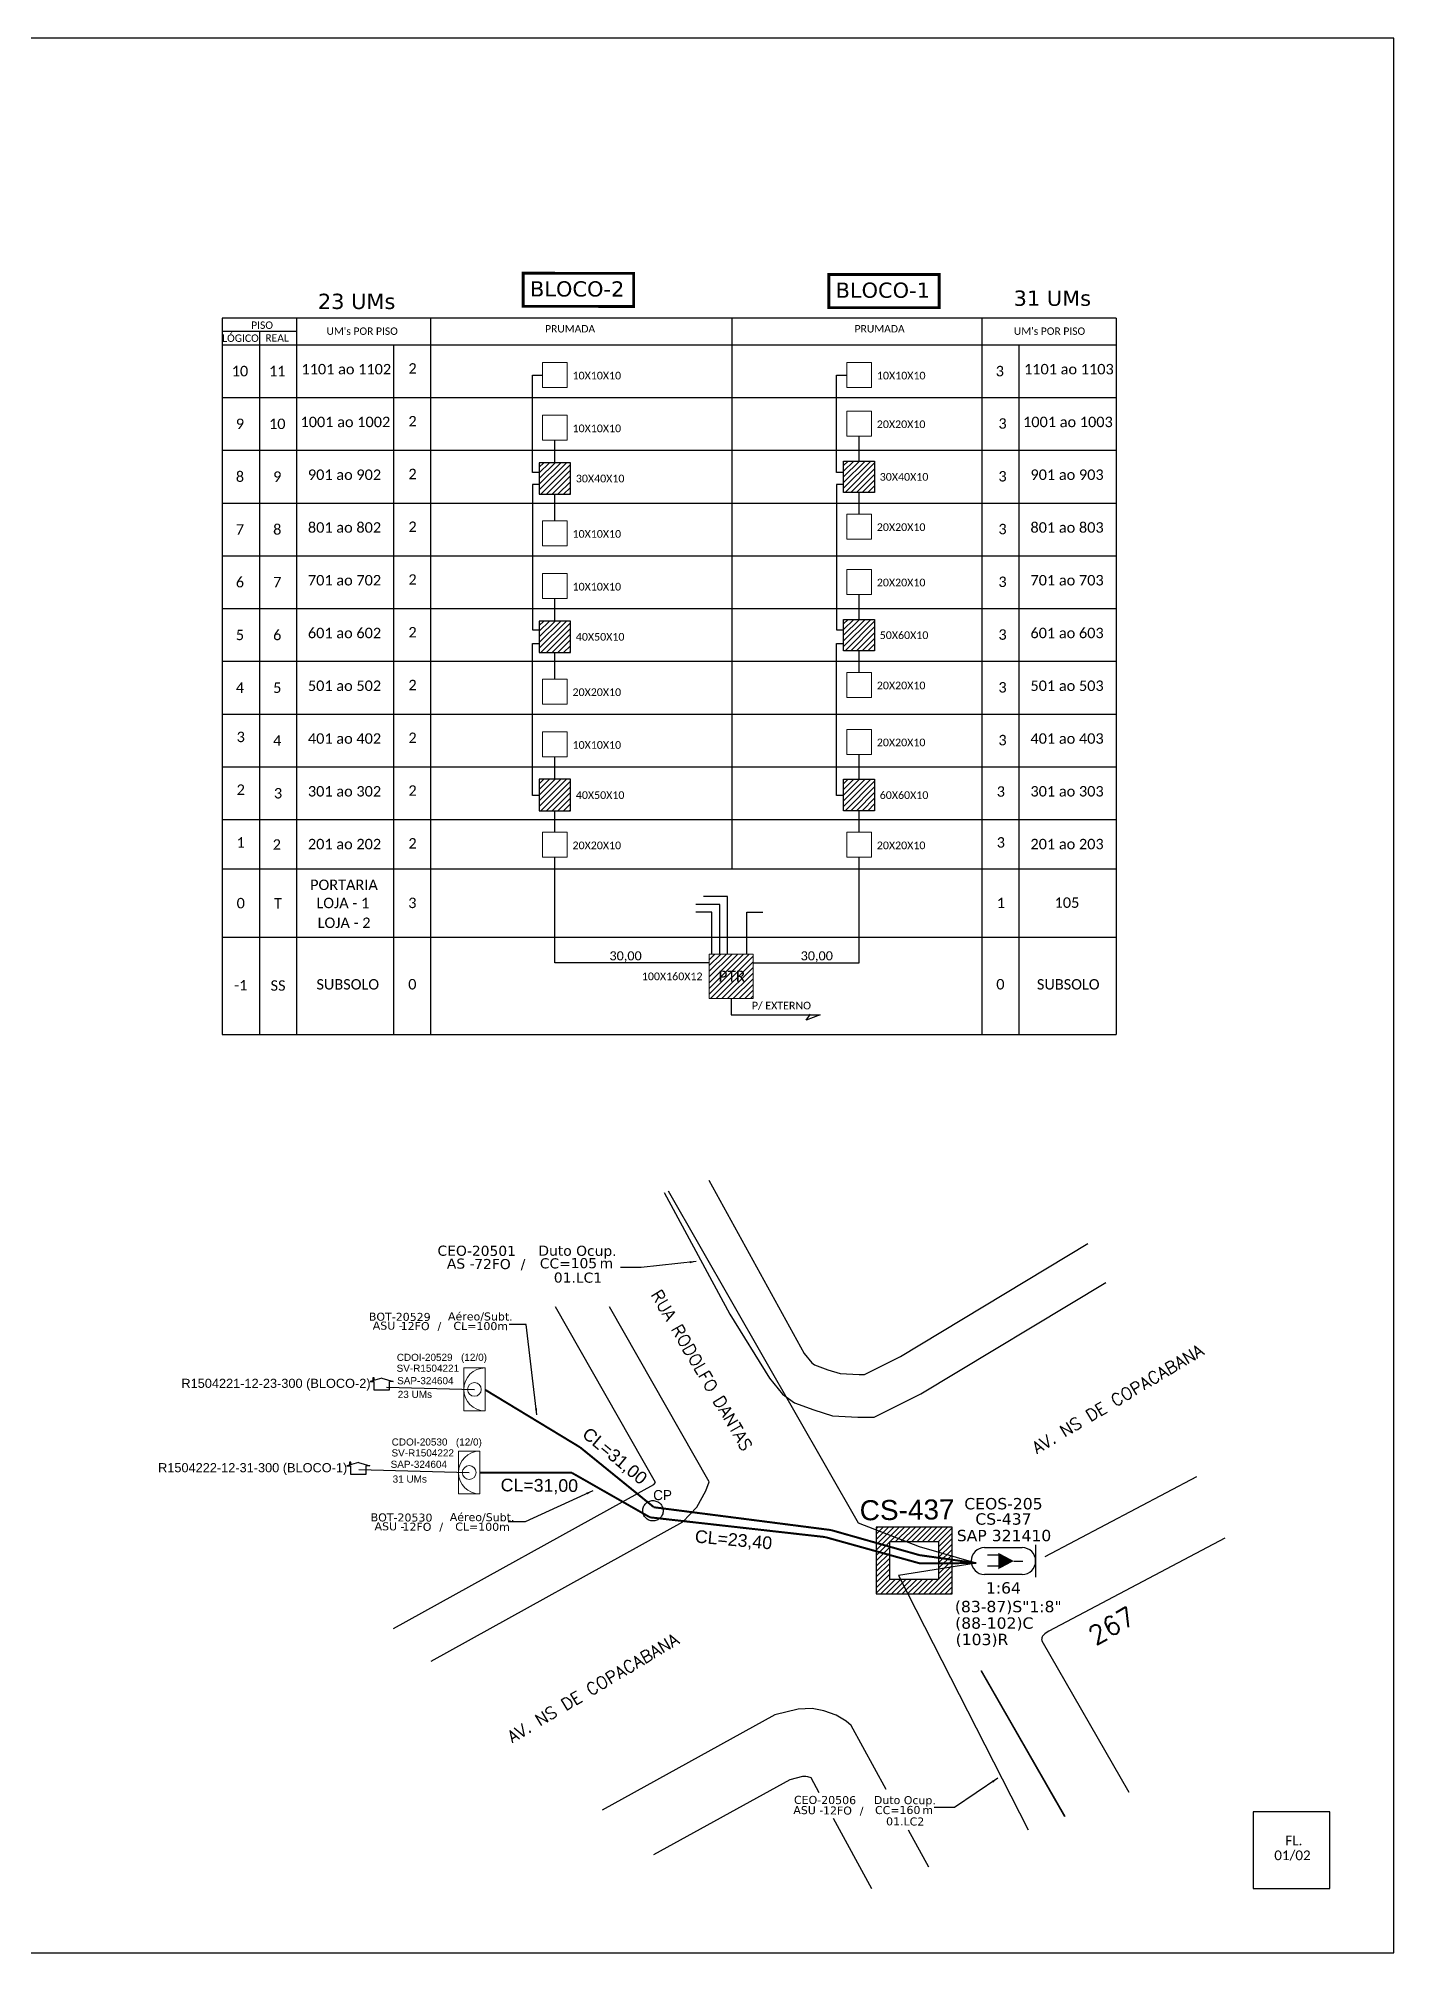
# Model space of a CAD drawing. Extents: x -4 to 1789, y 1 to 595.
# Drawn here: x 417 to 837, y 1 to 595 of the extents above; entities that cross this region are included whole.
import ezdxf
from ezdxf.enums import TextEntityAlignment as Align

# ---------------------------------------------------------------- set-up
doc = ezdxf.new("R2010")
doc.units = 0
doc.linetypes.add('PHANTOM2', pattern=[1.25, 0.625, -0.125, 0.125, -0.125, 0.125, -0.125])
for name, color, linetype in [('10.0-Cartográfico', 252, 'Continuous'), ('10.1-Caixas Subterrâneas', 5, 'Continuous'), ('20.4-CEOS', 1, 'Continuous'), ('CAP a instalar', 1, 'Continuous'), ('label_cabos', 7, 'Continuous'), ('Legenda', 1, 'Continuous'), ('Metragem', 92, 'Continuous'), ('MUB', 252, 'Continuous'), ('Surveys Casinhas', 7, 'Continuous'), ('surveys legendas', 7, 'Continuous')]:
    doc.layers.add(name, color=color, linetype=linetype)
doc.layers.add("20.0-LEGENDA DOS CDO'S", color=1, linetype='Continuous', lineweight=0)
doc.layers.add('20.1-CDO_INTERIOR', color=1, linetype='Continuous', lineweight=0)
doc.layers.add('DROP DE CLIENTE', color=140, linetype='Continuous', plot=False)
doc.layers.add('EXTRA', color=50, linetype='Continuous', plot=False)
doc.styles.add('ARIAL', font='arial.ttf')
doc.styles.add('ROMANS', font='ROMANS.SHX', dxfattribs={"height": 2.5})
doc.styles.add('siredit', font='verdana.ttf')
doc.styles.add('WMF-Calibri0', font='calibri.ttf')
doc.linetypes.add('FENCELINE1', pattern='A,0.25,-0.1,[133,ltypeshp.shx,S=0.1,R=0,X=-0.1,Y=0],-0.1,1', length=1.45)
doc.dimstyles.new('CC', dxfattribs={"dimtxt": 1, "dimasz": 2, "dimexe": 0.18, "dimexo": 0.0625, "dimgap": 0.09, "dimtad": 0, "dimdec": 0, "dimrnd": 1, "dimzin": 0, "dimdsep": 46, "dimtxsty": 'siredit', "dimblk": 'NONE', "dimcen": 0, "dimse1": 1, "dimse2": 1, "dimsd1": 1, "dimsd2": 1, "dimclrt": 7, "dimadec": 0, "dimazin": 0, "dimtfac": 1, "dimtdec": 0, "dimtofl": 0, "dimtmove": 0, "dimatfit": 3, "dimfxl": 0, "dimtolj": 1, "dimtzin": 0, "dimarcsym": 0})

# ---------------------------------------------------------------- blocks, each defined once
blk = doc.blocks.new('*X9')
at = {"color": 0, "linetype": 'Continuous'}
for p, q in [((-1.25, 0.34099), (-0.49099, 1.1)), ((-1.25, 0.517767), (-0.667767, 1.1)), ((-1.25, 0.694544), (-0.844544, 1.1)), ((-1.25, 0.87132), (-1.02132, 1.1)), ((-1.25, 1.048097), (-1.198097, 1.1)), ((-0.789214, 0.625), (-0.314214, 1.1)), ((-0.612437, 0.625), (-0.137437, 1.1)), ((-0.43566, 0.625), (0.03934, 1.1)), ((-0.258883, 0.625), (0.216117, 1.1)), ((-0.082107, 0.625), (0.392893, 1.1)), ((0.09467, 0.625), (0.56967, 1.1)), ((0.271447, 0.625), (0.746447, 1.1)), ((0.448223, 0.625), (0.923223, 1.1)), ((0.625, 0.625), (1.1, 1.1)), ((0.801777, 0.625), (1.25, 1.073223)), ((0.8035, 0.449947), (1.25, 0.896447)), ((0.8035, 0.27317), (1.25, 0.71967)), ((-1.25, 0.164214), (-0.8035, 0.610714)), ((-1.25, -0.012563), (-0.8035, 0.433937)), ((-1.25, -0.18934), (-0.8035, 0.25716)), ((-1.25, -0.366117), (-0.8035, 0.080383)), ((0.8035, 0.096393), (1.25, 0.542893)), ((0.8035, -0.080383), (1.25, 0.366117)), ((0.8035, -0.25716), (1.25, 0.18934)), ((0.8035, -0.433937), (1.25, 0.012563)), ((-1.25, -0.542893), (-0.8035, -0.096393)), ((-1.25, -0.71967), (-0.8035, -0.27317)), ((-1.25, -0.896447), (-0.8035, -0.449947)), ((-1.25, -1.073223), (-0.801777, -0.625)), ((-1.1, -1.1), (-0.625, -0.625)), ((-0.923223, -1.1), (-0.448223, -0.625)), ((-0.746447, -1.1), (-0.271447, -0.625)), ((-0.56967, -1.1), (-0.09467, -0.625)), ((-0.392893, -1.1), (0.082107, -0.625)), ((-0.216117, -1.1), (0.258883, -0.625)), ((-0.03934, -1.1), (0.43566, -0.625)), ((0.137437, -1.1), (0.612437, -0.625)), ((0.314214, -1.1), (0.789214, -0.625)), ((0.49099, -1.1), (1.25, -0.34099)), ((0.667767, -1.1), (1.25, -0.517767)), ((0.8035, -0.610714), (1.25, -0.164214)), ((0.844544, -1.1), (1.25, -0.694544)), ((1.02132, -1.1), (1.25, -0.87132)), ((1.198097, -1.1), (1.25, -1.048097))]:
    blk.add_line(p, q, dxfattribs=at)
blk = doc.blocks.new('MANHOLE_MQ')
at = {"color": 0, "linetype": 'Continuous'}
for p, q in [((0.00000623, 0.00000569), (-0.00000627, 0.00000569)), ((-0.00000627, 0.00000569), (-0.00000627, -0.00000531)), ((-0.00000404, 0.00000331), (0.00000399, 0.00000331)), ((-0.00000404, -0.00000294), (-0.00000404, 0.00000331)), ((0.00000399, 0.00000331), (0.00000399, -0.00000294)), ((0.00000623, -0.00000531), (0.00000623, 0.00000569)), ((0.00000399, -0.00000294), (-0.00000404, -0.00000294)), ((0.00000399, -0.00000294), (0.00000399, -0.00000294)), ((-0.00000627, -0.00000531), (0.00000623, -0.00000531))]:
    blk.add_line(p, q, dxfattribs=at)
at = {"color": 0, "linetype": 'Continuous', "xscale": 5e-06, "yscale": 5e-06, "zscale": 1e-05}
blk.add_blockref('*X9', (-0.00000002, 0.00000019), dxfattribs=at)
blk = doc.blocks.new('LEGENDA DOS CABOS')
at = {"layer": 'EXTRA', "color": 0, "style": 'siredit'}
for tag, p in [('ID', (4.6, 0.97)), ('XX', (9.03, 0.97))]:
    blk.add_attdef(tag, text='', height=0.48, rotation=359.69, dxfattribs=at).set_placement(p, align=Align.MIDDLE_CENTER)
at = {"layer": 'Legenda', "color": 0, "style": 'siredit'}
for tag, p in [('TIPO_CABO', (1.31, 0)), ('CABO', (4.69, -0.05)), ('/', (6.81, -0.05)), ('METROS', (10.03, -0.05))]:
    blk.add_attdef(tag, text='', height=0.8, rotation=359.69, dxfattribs=at).set_placement(p, align=Align.MIDDLE_CENTER)
blk = doc.blocks.new('MHMZ')
at = {"linetype": 'PHANTOM2'}
blk.add_circle((0, 0), 0.0000101, dxfattribs=at)
blk = doc.blocks.new('SURVEY_SURVEY')
for p, q in [((0, 0.0000127), (-0.0000126, 0.000009)), ((-0.0000126, 0.000009), (-0.0000086, 0.000009)), ((-0.0000086, 0), (-0.0000086, 0.000009)), ((0.0000086, 0), (-0.0000086, 0)), ((0, 0.0000127), (0.0000126, 0.000009)), ((0.0000084, 0.0000132), (0.0000098, 0.0000132)), ((0.0000084, 0.0000103), (0.0000084, 0.0000132)), ((0.0000126, 0.000009), (0.0000086, 0.000009)), ((0.0000086, 0.000009), (0.0000086, 0)), ((0.0000098, 0.0000132), (0.0000098, 0.0000099))]:
    blk.add_line(p, q)
blk = doc.blocks.new('_None')
blk = doc.blocks.new('Inst CB DT OCUP CFOA-SM-ASU-120-S-12')
at = {"layer": 'label_cabos', "color": 0, "style": 'siredit'}
for tag, flags, p in [('ID_ATIVIDADE', 3, (1.31, 2.67)), ('FATOR', 1, (11.56, 2.55))]:
    blk.add_attdef(tag, text='', height=1, rotation=359.69, dxfattribs=dict(at, flags=flags)).set_placement(p, align=Align.MIDDLE_CENTER)
for tag, p in [('TIPO_CABO', (1.26, 0)), ('DESTINO_CABO', (3.13, 1.26)), ('CABO', (4.69, -0.05)), ('/', (7.71, -0.05)), ('LANCE', (10.91, 0)), ('TIPO_CABO', (13.11, 1.24)), ('UND', (15.96, 0)), ('FID', (13.15, -1.41))]:
    blk.add_attdef(tag, text='', height=1, rotation=359.69, dxfattribs=at).set_placement(p, align=Align.MIDDLE_CENTER)
blk.add_attdef('QTDE', (12.43, -0.47), '', height=1, rotation=359.69, dxfattribs=at)
blk = doc.blocks.new('*U21')
at = {"layer": '20.4-CEOS'}
for p, q in [((-4.54, 1.19), (-1.19, 1.19)), ((-1.19, -1.19), (-4.54, -1.19))]:
    blk.add_line(p, q, dxfattribs=at)
for points in [[(-3.26, 0.52), (-4.27, 0.52)], [(-1.94, 0), (-1.14, 0)], [(0, 1.44), (0, -1.43)], [(-3.26, -0.47), (-4.27, -0.47)]]:
    blk.add_lwpolyline(points, dxfattribs=at)
blk.add_lwpolyline([(-1.94, 0, 0, 1.47, 0), (-3.32, 0, 1.47, 1.47, 0)], format="xyseb", dxfattribs=at)
for centre, start, end in [((-4.54, 0), 90, 270), ((-1.19, 0), 270, 90)]:
    blk.add_arc(centre, 1.19, start, end, dxfattribs=at)
at = {"layer": '20.4-CEOS', "color": 7, "style": 'siredit'}
for tag, p in [('FID', (-2.86, 5.6)), ('LOCAL', (-2.86, 4.24)), ('SAP', (-2.81, 2.77)), ('RACIO_SPLITAGEM', (-2.86, -1.88))]:
    blk.add_attdef(tag, text='', height=1.01, dxfattribs=at).set_placement(p, align=Align.TOP_CENTER)
for tag, flags, p in [('ID_ATIVIDADE', 3, (-2.86, -3.58)), ('FATOR', 1, (-2.86, -4.89))]:
    blk.add_attdef(tag, text='', height=1.01, dxfattribs=dict(at, flags=flags)).set_placement(p, align=Align.TOP_CENTER)
at = {"layer": '20.4-CEOS', "color": 7, "style": 'siredit', "flags": 3}
blk.add_attdef('QTDE', (-4.97, -7.12), '', height=1.01, dxfattribs=at)
blk = doc.blocks.new('*U22')
at = {"layer": '20.4-CEOS', "color": 7, "style": 'siredit'}
for tag, p in [('FIBRAS_SPLITTER', (0, 0)), ('FIBRAS_TOP_C', (0, -4.13)), ('RESERVA_FINAIS', (0, -5.46))]:
    blk.add_attdef(tag, p, '', height=1.01, dxfattribs=at)
for tag, p, flags in [('ID_ATIVIDADE', (0, -6.77), 3), ('QTDE', (0, -9.4), 1), ('FATOR', (0, -8.09), 1), ('FID', (0, -10.71), 1)]:
    blk.add_attdef(tag, p, '', height=1.01, dxfattribs=dict(at, flags=flags))
blk = doc.blocks.new('Inst CB DT OCUP CFOA-SM-AS-80-TS-72')
at = {"layer": 'label_cabos', "color": 0, "style": 'siredit'}
for tag, flags, p in [('ID_ATIVIDADE', 3, (1.31, 2.67)), ('FATOR', 1, (11.56, 2.55))]:
    blk.add_attdef(tag, text='', height=1, rotation=359.69, dxfattribs=dict(at, flags=flags)).set_placement(p, align=Align.MIDDLE_CENTER)
for tag, p in [('TIPO_CABO', (1.76, 0)), ('DESTINO_CABO', (3.13, 1.26)), ('CABO', (4.69, -0.05)), ('/', (7.71, -0.05)), ('LANCE', (10.91, 0)), ('TIPO_CABO', (13.11, 1.24)), ('UND', (15.96, 0)), ('FID', (13.15, -1.41))]:
    blk.add_attdef(tag, text='', height=1, rotation=359.69, dxfattribs=at).set_placement(p, align=Align.MIDDLE_CENTER)
blk.add_attdef('QTDE', (12.43, -0.47), '', height=1, rotation=359.69, dxfattribs=at)

msp = doc.modelspace()

# ---------------------------------------------------------------- hatches: boundary and pattern name
h = msp.add_hatch()
h.set_pattern_fill('ANSI31', color=1, scale=10, style=0)
h.set_pattern_definition([(45, (-43.4636, 65.8353), (-0.8838835, 0.8838835), [])])
h.paths.add_polyline_path([(572.1, 453.79), (581.73, 453.79), (581.73, 463.56), (572.1, 463.56)])
h.paths.add_polyline_path([(574.65, 455.12), (580.24, 455.22)], flags=16)
h = msp.add_hatch()
h.set_pattern_fill('ANSI31', color=1, scale=10, style=0)
h.set_pattern_definition([(45, (50.9481, 66.3377), (-0.8838835, 0.8838835), [])])
h.paths.add_polyline_path([(666.51, 454.3), (676.14, 454.3), (676.14, 464.06), (666.51, 464.06)])
h.paths.add_polyline_path([(669.06, 455.62), (674.65, 455.72)], flags=16)
h = msp.add_hatch()
h.set_pattern_fill('ANSI31', color=1, scale=10, style=0)
h.set_pattern_definition([(45, (-43.4636, 16.7197), (-0.8838835, 0.8838835), [])])
h.paths.add_polyline_path([(572.1, 404.68), (581.73, 404.68), (581.73, 414.44), (572.1, 414.44)])
h.paths.add_polyline_path([(574.65, 406), (580.24, 406.11)], flags=16)
h = msp.add_hatch()
h.set_pattern_fill('ANSI31', color=1, scale=10, style=0)
h.set_pattern_definition([(45, (50.9481, 17.222), (-0.8838835, 0.8838835), [])])
h.paths.add_polyline_path([(666.51, 405.18), (676.14, 405.18), (676.14, 414.94), (666.51, 414.94)])
h.paths.add_polyline_path([(669.06, 406.51), (674.65, 406.61)], flags=16)
h = msp.add_hatch()
h.set_pattern_fill('ANSI31', color=1, scale=10, style=0)
h.set_pattern_definition([(45, (-43.4636, -32.3959), (-0.8838835, 0.8838835), [])])
h.paths.add_polyline_path([(572.1, 355.56), (581.73, 355.56), (581.73, 365.33), (572.1, 365.33)])
h.paths.add_polyline_path([(574.65, 356.89), (580.24, 356.99)], flags=16)
h = msp.add_hatch()
h.set_pattern_fill('ANSI31', color=1, scale=10, style=0)
h.set_pattern_definition([(45, (50.9481, -32.3959), (-0.8838835, 0.8838835), [])])
h.paths.add_polyline_path([(666.51, 355.56), (676.14, 355.56), (676.14, 365.33), (666.51, 365.33)])
h.paths.add_polyline_path([(669.06, 356.89), (674.65, 356.99)], flags=16)
h = msp.add_hatch()
h.set_pattern_fill('ANSI31', color=1, scale=10, style=0)
h.set_pattern_definition([(45, (13.2134, -86.6383), (-0.8838835, 0.8838835), [])])
h.paths.add_polyline_path([(624.83, 297.33), (638.4, 297.33), (638.4, 311.08), (624.83, 311.08)])
h.paths.add_polyline_path([(626.84, 301.68), (636.92, 301.68), (636.92, 306.83), (626.84, 306.83)], flags=24)

# ---------------------------------------------------------------- linework, layer by layer
for p, q in [((837.17, 595.26), (-3.83, 595.26)), ((837.17, 1.26), (837.17, 595.26)), ((-3.83, 1.26), (837.17, 1.26))]:
    msp.add_line(p, q)
at = {"color": 3}
for p, q in [((576.91, 463.56), (576.91, 470.52)), ((671.32, 464.06), (671.32, 471.81)), ((576.91, 445.55), (576.91, 453.79)), ((671.32, 414.94), (671.32, 422.69)), ((576.91, 414.44), (576.91, 421.4)), ((576.91, 396.43), (576.91, 404.68)), ((576.91, 365.33), (576.91, 372.29)), ((671.32, 365.33), (671.32, 373.07))]:
    msp.add_line(p, q, dxfattribs=at)
at = {"color": 0}
for points in [[(751.02, 508.4), (473.69, 508.4)], [(496.84, 504.29), (473.69, 504.29)]]:
    msp.add_lwpolyline(points, dxfattribs=at)
for points in [[(473.69, 508.4), (473.69, 286.15)], [(496.84, 286.15), (496.84, 508.4)], [(538.43, 286.15), (538.43, 508.4)], [(631.81, 508.4), (631.81, 337.57)], [(709.43, 508.4), (709.43, 286.15)], [(751.02, 508.4), (751.02, 286.15)], [(473.69, 500.18), (751.02, 500.18)], [(485.26, 504.29), (485.26, 286.15)], [(526.85, 500.18), (526.85, 286.15)], [(721, 286.15), (721, 500.18)], [(473.69, 483.81), (751.02, 483.81)], [(473.69, 467.44), (751.02, 467.44)], [(473.69, 451.06), (751.02, 451.06)], [(473.69, 434.69), (751.02, 434.69)], [(473.69, 418.32), (751.02, 418.32)], [(473.69, 401.95), (751.02, 401.95)], [(473.69, 385.58), (751.02, 385.58)], [(473.69, 369.21), (751.02, 369.21)], [(473.69, 352.83), (751.02, 352.83)], [(473.69, 337.57), (751.02, 337.57)], [(473.69, 316.32), (751.02, 316.32)], [(473.69, 286.15), (751.02, 286.15)]]:
    msp.add_lwpolyline(points)
at = {"lineweight": 0}
for points in [[(580.74, 494.66), (573.08, 494.66), (573.08, 486.89), (580.74, 486.89)], [(675.18, 494.66), (667.52, 494.66), (667.52, 486.89), (675.18, 486.89)], [(580.74, 478.29), (573.08, 478.29), (573.08, 470.52), (580.74, 470.52)], [(675.15, 479.58), (667.49, 479.58), (667.49, 471.81), (675.15, 471.81)], [(580.74, 445.55), (573.08, 445.55), (573.08, 437.78), (580.74, 437.78)], [(675.15, 447.64), (667.49, 447.64), (667.49, 439.87), (675.15, 439.87)], [(580.74, 429.17), (573.08, 429.17), (573.08, 421.4), (580.74, 421.4)], [(675.15, 430.46), (667.49, 430.46), (667.49, 422.69), (675.15, 422.69)], [(675.15, 398.52), (667.49, 398.52), (667.49, 390.76), (675.15, 390.76)], [(580.74, 396.43), (573.08, 396.43), (573.08, 388.66), (580.74, 388.66)], [(675.15, 380.84), (667.49, 380.84), (667.49, 373.07), (675.15, 373.07)], [(580.74, 380.06), (573.08, 380.06), (573.08, 372.29), (580.74, 372.29)], [(580.74, 348.91), (573.08, 348.91), (573.08, 341.14), (580.74, 341.14)], [(675.15, 348.91), (667.49, 348.91), (667.49, 341.14), (675.15, 341.14)]]:
    msp.add_lwpolyline(points, close=True, dxfattribs=at)
at = {"color": 3}
for points in [[(572.1, 460.58), (569.94, 460.58), (569.94, 490.78), (573.08, 490.78)], [(666.51, 460.58), (664.35, 460.58), (664.35, 490.78), (667.49, 490.78)], [(572.1, 456.77), (569.94, 456.77), (569.94, 411.69), (572.1, 411.69)], [(666.51, 456.77), (664.35, 456.77), (664.35, 411.69), (666.51, 411.69)], [(671.32, 447.64), (671.32, 454.3)], [(572.1, 360.36), (569.94, 360.36), (569.94, 407.43), (572.1, 407.43)], [(666.51, 360.36), (664.35, 360.36), (664.35, 407.43), (666.51, 407.43)], [(671.32, 398.52), (671.32, 405.18)], [(576.91, 348.91), (576.91, 355.56)], [(671.32, 348.91), (671.32, 355.56)], [(624.83, 308.42), (576.95, 308.42), (576.91, 341.14)], [(638.4, 308.42), (671.32, 308.42), (671.32, 341.14)], [(630.51, 311.08), (630.51, 328.96), (623.07, 328.96)], [(628.07, 311.08), (628.07, 326.52), (620.63, 326.52)], [(625.63, 311.08), (625.63, 324.08), (620.63, 324.08)], [(636.49, 311.08), (636.49, 324.08), (641.49, 324.08)]]:
    msp.add_lwpolyline(points, dxfattribs=at)
at = {"color": 1}
for points in [[(581.73, 463.56), (572.1, 463.56), (572.1, 453.79), (581.73, 453.79)], [(666.51, 464.06), (676.14, 464.06), (676.14, 454.3), (666.51, 454.3)], [(581.73, 414.44), (572.1, 414.44), (572.1, 404.68), (581.73, 404.68)], [(666.51, 414.94), (676.14, 414.94), (676.14, 405.18), (666.51, 405.18)], [(581.73, 365.33), (572.1, 365.33), (572.1, 355.56), (581.73, 355.56)], [(666.51, 365.33), (676.14, 365.33), (676.14, 355.56), (666.51, 355.56)]]:
    msp.add_lwpolyline(points, close=True, dxfattribs=at)
at = {"color": 1, "lineweight": 0}
msp.add_lwpolyline([(624.83, 311.08), (638.4, 311.08), (638.4, 297.33), (624.83, 297.33)], close=True, dxfattribs=at)
at = {"color": 1}
for points in [[(631.62, 297.33), (631.62, 292.22), (659.25, 292.22)], [(654.84, 290.63), (656.24, 292.45)], [(659.25, 292.22), (654.84, 290.63)]]:
    msp.add_lwpolyline(points, dxfattribs=at)
at = {"color": 0}
msp.add_lwpolyline([(817.32, 44.93), (793.61, 44.93), (793.61, 21.23), (817.32, 21.23)], close=True, dxfattribs=at)
at = {"layer": '10.0-Cartográfico'}
for points in [[(775.94, 148.93), (728.9, 124.1)], [(784.82, 129.84), (730.19, 101), (729.37, 100.51), (728.96, 100.21), (728.6, 99.89), (728.4, 99.65), (728.26, 99.46), (728.13, 99.22), (728.03, 98.97), (728, 98.87), (727.96, 98.68), (727.95, 98.48), (727.96, 98.3), (727.97, 98.27), (728.01, 98.11), (728.03, 98.07), (755, 51.05)], [(709.11, 88.78), (735.05, 43.57)], [(709.15, 88.8), (735.09, 43.58)]]:
    msp.add_lwpolyline(points, dxfattribs=at)
at = {"layer": '20.1-CDO_INTERIOR', "color": 1, "lineweight": 18}
for points in [[(548.64, 169.38), (548.64, 182.69), (555.3, 182.7), (555.3, 169.38)], [(547.02, 143.59), (547.01, 156.9), (553.67, 156.91), (553.68, 143.59)]]:
    msp.add_lwpolyline(points, close=True, dxfattribs=at)
for centre in [(551.97, 176.04), (550.35, 150.25)]:
    msp.add_circle(centre, 2.13, dxfattribs=at)
for centre in [(555.3, 176.04), (553.68, 150.25)]:
    msp.add_arc(centre, 6.66, 90.02759, 270.02759, dxfattribs=at)
at = {"layer": 'CAP a instalar', "color": 7, "ltscale": 5}
for p, q in [((671.1, 134.52), (612.19, 237.55)), ((690.03, 127.16), (671.1, 134.52)), ((707.66, 122.14), (690.03, 127.16)), ((707.66, 122.14), (683.51, 118.29)), ((683.51, 118.29), (723.78, 39.34))]:
    msp.add_line(p, q, dxfattribs=at)
at = {"layer": 'CAP a instalar', "color": 7, "linetype": 'Continuous', "ltscale": 5, "const_width": 0.876}
for points in [[(567.1, 522.36), (601.35, 522.35), (601.35, 512.06), (567.1, 512.07)], [(661.91, 521.96), (696.15, 521.95), (696.15, 511.66), (661.9, 511.67)]]:
    msp.add_lwpolyline(points, close=True, dxfattribs=at)
at = {"layer": 'CAP a instalar', "color": 1, "linetype": 'FENCELINE1', "ltscale": 7, "const_width": 0.62}
for points in [[(555.3, 175.93), (584.76, 158.07)], [(584.76, 158.07), (584.76, 158.07), (607.66, 139.47)], [(553.68, 150.25), (582.2, 150.16), (582.2, 150.16)], [(606.45, 136.34), (582.2, 150.16)], [(660.74, 130.23), (606.45, 136.34)], [(662.57, 132.4), (607.66, 139.47)], [(662.57, 132.4), (690.04, 124.62)], [(690.04, 122.09), (660.74, 130.23)], [(707.66, 122.14), (690.04, 124.62)], [(707.66, 122.14), (690.04, 122.09)]]:
    msp.add_lwpolyline(points, dxfattribs=at)
at = {"layer": 'DROP DE CLIENTE'}
for points in [[(524.73, 176.75), (551.97, 176.04)], [(516.16, 151.16), (550.35, 150.25)]]:
    msp.add_lwpolyline(points, dxfattribs=at)
at = {"layer": 'MUB'}
for points in [[(624.68, 240.99), (654.3, 187.18)], [(610.84, 237.17), (631.25, 199.42)], [(654.3, 187.18), (654.3, 187.18), (656.67, 184.27), (657.49, 183.68), (661.57, 182.16), (665.4, 180.93), (671.29, 180.67), (672.95, 180.64), (684.11, 186.22), (742.29, 221.26)], [(631.25, 199.42), (643.51, 179.52), (647.54, 174.56), (651.22, 171.92), (657.24, 169.67), (663.06, 167.81), (670.89, 167.46), (675.97, 167.38), (690.48, 174.63), (747.9, 209.21)], [(608.17, 147.12), (577.11, 201.63)], [(624.81, 147.31), (624.81, 147.31), (624.81, 147.31), (593.86, 201.63)], [(526.83, 101.87), (607.64, 146.58), (608.17, 147.12)], [(538.51, 91.7), (616.63, 134.91), (621.01, 139.49), (623.76, 144.61), (624.81, 147.31)], [(679.7, 51.88), (668.82, 71.73), (667.33, 73.12), (664.16, 74.99), (660.33, 76.32), (656.76, 77.05), (652.39, 76.82), (645.21, 75.02), (591.63, 45.45)], [(658.94, 50.89), (656.42, 55.48), (655.45, 55.82), (654.75, 55.96), (653.74, 55.91), (649.87, 54.94), (607.56, 31.58)], [(675.25, 21.13), (663.32, 42.89)], [(692.93, 27.76), (686.6, 39.31)]]:
    msp.add_lwpolyline(points, dxfattribs=at)

# ---------------------------------------------------------------- block references
at = {"layer": '10.1-Caixas Subterrâneas', "xscale": 313379.7902565449, "yscale": 313379.7902565449, "zscale": 313379.7902565449}
msp.add_blockref('MHMZ', (607.35, 138.38), dxfattribs=at)
at = {"layer": '10.1-Caixas Subterrâneas', "color": 30, "xscale": 1883220.038883968, "yscale": 1883220.038883968, "zscale": 1883220.038883968, "rotation": 180.0000000000633}
msp.add_blockref('MANHOLE_MQ', (688.37, 123.31), dxfattribs=at)
at = {"layer": '20.4-CEOS', "color": 0, "lineweight": 0, "xscale": 3.492175917080583, "yscale": 3.492175917080583, "zscale": 3.492175917080583}
msp.add_blockref('*U21', (726.08, 122.79), dxfattribs=at).add_auto_attribs({'FID': 'CEOS-205', 'LOCAL': 'CS-437', 'SAP': 'SAP 321410', 'RACIO_SPLITAGEM': '1:64'})
at = {"layer": '20.4-CEOS', "color": 0, "lineweight": 0}
ref = msp.add_blockref('*U22', (701.02, 106.9), dxfattribs=dict(at, xscale=3.492175917080583, yscale=3.492175917080583, zscale=3.492175917080583))
ref.add_attrib('FIBRAS_SPLITTER', '(83-87)S"1:8"', (701.02, 106.9), dxfattribs={"color": 7, "height": 3.526, "style": 'siredit'})
ref.add_attrib('FIBRAS_TOP_C', '(88-102)C', (701.11, 101.78), dxfattribs={"color": 7, "height": 3.526, "style": 'siredit'})
ref.add_attrib('RESERVA_FINAIS', '(103)R', (701.26, 96.7), dxfattribs={"color": 7, "height": 3.526, "style": 'siredit'})
at = {"layer": 'label_cabos'}
ref = msp.add_blockref('Inst CB DT OCUP CFOA-SM-AS-80-TS-72', (542.88, 215.07), dxfattribs=dict(at, xscale=3.133814266718526, yscale=3.133814266718526, zscale=9.12255829174839, rotation=0.1315642785740554))
ref.add_attrib('DESTINO_CABO', 'CEO-20501', dxfattribs={"color": 0, "height": 3.134, "rotation": 359.82157, "style": 'siredit'}).set_placement((552.69, 219.05), align=Align.MIDDLE_CENTER)
ref.add_attrib('CABO', '72FO', dxfattribs={"color": 0, "height": 3.134, "rotation": 359.82157, "style": 'siredit'}).set_placement((557.57, 214.94), align=Align.MIDDLE_CENTER)
ref.add_attrib('TIPO_CABO', 'Duto Ocup.', dxfattribs={"color": 0, "height": 3.134, "rotation": 359.82157, "style": 'siredit'}).set_placement((583.95, 219.06), align=Align.MIDDLE_CENTER)
ref.add_attrib('/', '/', dxfattribs={"color": 0, "height": 3.13, "rotation": 359.82157, "style": 'siredit'}).set_placement((567.06, 214.96), align=Align.MIDDLE_CENTER)
ref.add_attrib('TIPO_CABO', 'AS - ', dxfattribs={"color": 0, "height": 3.134, "rotation": 359.82157, "style": 'siredit'}).set_placement((548.4, 215.07), align=Align.MIDDLE_CENTER)
ref.add_attrib('FID', '01.LC1', dxfattribs={"color": 0, "height": 3.134, "rotation": 359.82157, "style": 'siredit'}).set_placement((584.09, 210.73), align=Align.MIDDLE_CENTER)
ref.add_attrib('LANCE', 'CC=', dxfattribs={"color": 0, "height": 3.134, "rotation": 359.82157, "style": 'siredit'}).set_placement((577.07, 215.15), align=Align.MIDDLE_CENTER)
ref.add_attrib('QTDE', '105', (581.83, 213.67), dxfattribs={"color": 0, "height": 3.134, "rotation": 359.82157, "style": 'siredit'})
ref.add_attrib('UND', 'm', dxfattribs={"color": 0, "height": 3.13, "rotation": 359.82157, "style": 'siredit'}).set_placement((592.91, 215.19), align=Align.MIDDLE_CENTER)
at = {"layer": 'label_cabos', "color": 0, "lineweight": 0}
ref = msp.add_blockref('LEGENDA DOS CABOS', (518.28, 194.53), dxfattribs=dict(at, xscale=2.482808394292419, yscale=2.482808394292419, zscale=3.13379790256545))
ref.add_attrib('ID', 'BOT-20529', dxfattribs={"color": 0, "height": 2.483, "rotation": 359.69001, "style": 'siredit'}).set_placement((528.81, 198.57), align=Align.MIDDLE_CENTER)
ref.add_attrib('CABO', '12FO', dxfattribs={"color": 0, "height": 2.483, "rotation": 359.69001, "style": 'siredit'}).set_placement((533.58, 195.7), align=Align.MIDDLE_CENTER)
ref.add_attrib('METROS', 'CL=100m', dxfattribs={"color": 0, "height": 2.483, "rotation": 359.69001, "style": 'siredit'}).set_placement((553.93, 195.7), align=Align.MIDDLE_CENTER)
ref.add_attrib('XX', 'Aéreo/Subt.', dxfattribs={"color": 0, "height": 2.4828, "rotation": 359.69001, "style": 'siredit'}).set_placement((553.8, 198.68), align=Align.MIDDLE_CENTER)
ref.add_attrib('/', '/', dxfattribs={"color": 0, "height": 2.48, "rotation": 359.69001, "style": 'siredit'}).set_placement((541.1, 195.7), align=Align.MIDDLE_CENTER)
ref.add_attrib('TIPO_CABO', 'ASU -', dxfattribs={"color": 0, "height": 2.483, "rotation": 359.69001, "style": 'siredit'}).set_placement((525.08, 195.82), align=Align.MIDDLE_CENTER)
ref = msp.add_blockref('LEGENDA DOS CABOS', (518.84, 132.25), dxfattribs=dict(at, xscale=2.482808394292419, yscale=2.482808394292419, zscale=3.13379790256545))
ref.add_attrib('ID', 'BOT-20530', dxfattribs={"color": 0, "height": 2.483, "rotation": 359.69001, "style": 'siredit'}).set_placement((529.36, 136.3), align=Align.MIDDLE_CENTER)
ref.add_attrib('CABO', '12FO', dxfattribs={"color": 0, "height": 2.483, "rotation": 359.69001, "style": 'siredit'}).set_placement((534.14, 133.43), align=Align.MIDDLE_CENTER)
ref.add_attrib('METROS', 'CL=100m', dxfattribs={"color": 0, "height": 2.483, "rotation": 359.69001, "style": 'siredit'}).set_placement((554.49, 133.43), align=Align.MIDDLE_CENTER)
ref.add_attrib('XX', 'Aéreo/Subt.', dxfattribs={"color": 0, "height": 2.4828, "rotation": 359.69001, "style": 'siredit'}).set_placement((554.36, 136.4), align=Align.MIDDLE_CENTER)
ref.add_attrib('/', '/', dxfattribs={"color": 0, "height": 2.48, "rotation": 359.69001, "style": 'siredit'}).set_placement((541.66, 133.43), align=Align.MIDDLE_CENTER)
ref.add_attrib('TIPO_CABO', 'ASU -', dxfattribs={"color": 0, "height": 2.483, "rotation": 359.69001, "style": 'siredit'}).set_placement((525.64, 133.55), align=Align.MIDDLE_CENTER)
ref = msp.add_blockref('Inst CB DT OCUP CFOA-SM-ASU-120-S-12', (652.97, 45.5), dxfattribs=dict(at, xscale=2.482808394292419, yscale=2.482808394292419, zscale=3.213070119507158))
ref.add_attrib('DESTINO_CABO', 'CEO-20506', dxfattribs={"color": 0, "height": 2.483, "rotation": 359.69001, "style": 'siredit'}).set_placement((660.75, 48.64), align=Align.MIDDLE_CENTER)
ref.add_attrib('CABO', '12FO', dxfattribs={"color": 0, "height": 2.483, "rotation": 359.69001, "style": 'siredit'}).set_placement((664.6, 45.38), align=Align.MIDDLE_CENTER)
ref.add_attrib('TIPO_CABO', 'Duto Ocup.', dxfattribs={"color": 0, "height": 2.483, "rotation": 359.69001, "style": 'siredit'}).set_placement((685.52, 48.6), align=Align.MIDDLE_CENTER)
ref.add_attrib('/', '/', dxfattribs={"color": 0, "height": 2.48, "rotation": 359.69001, "style": 'siredit'}).set_placement((672.12, 45.38), align=Align.MIDDLE_CENTER)
ref.add_attrib('TIPO_CABO', 'ASU - ', dxfattribs={"color": 0, "height": 2.483, "rotation": 359.69001, "style": 'siredit'}).set_placement((656.1, 45.49), align=Align.MIDDLE_CENTER)
ref.add_attrib('FID', '01.LC2', dxfattribs={"color": 0, "height": 2.483, "rotation": 359.69001, "style": 'siredit'}).set_placement((685.61, 41.99), align=Align.MIDDLE_CENTER)
ref.add_attrib('LANCE', 'CC=', dxfattribs={"color": 0, "height": 2.483, "rotation": 359.69001, "style": 'siredit'}).set_placement((680.06, 45.51), align=Align.MIDDLE_CENTER)
ref.add_attrib('QTDE', '160', (683.83, 44.33), dxfattribs={"color": 0, "height": 2.483, "rotation": 359.69001, "style": 'siredit'})
ref.add_attrib('UND', 'm', dxfattribs={"color": 0, "height": 2.48, "rotation": 359.69001, "style": 'siredit'}).set_placement((692.61, 45.51), align=Align.MIDDLE_CENTER)
at = {"layer": 'Surveys Casinhas', "xscale": -283912.3611837404, "yscale": 283912.3611837456, "zscale": 283912.3611837455, "rotation": 359.8618444730036}
for p in [(523.2, 175.92), (515.96, 149.73)]:
    msp.add_blockref('SURVEY_SURVEY', p, dxfattribs=at)

# ---------------------------------------------------------------- texts
at = {"color": 0, "style": 'WMF-Calibri0'}
for s, p in [('     PISO', (478.65, 505.1)), ("UM's POR PISO", (506.08, 503.24)), ('PRUMADA', (573.9, 503.98)), ('PRUMADA', (669.93, 503.98)), ("UM's POR PISO", (719.32, 503.24)), ('  LÓGICO', (472.11, 501.07)), ('    REAL', (483.87, 501.13))]:
    msp.add_text(s, height=2.3, dxfattribs=at).set_placement(p)
at = {"color": 7, "style": 'WMF-Calibri0'}
for s, height, p in [('1101 ao 1102', 3.24, (498.3, 490.98)), ('1101 ao 1103', 3.24, (722.47, 490.98)), ('10X10X10', 2.373, (582.4, 489.41)), ('10X10X10', 2.373, (676.83, 489.41)), ('1001 ao 1002', 3.24, (498.01, 474.6)), ('10X10X10', 2.373, (582.4, 473.04)), ('20X20X10', 2.373, (676.81, 474.32)), ('1001 ao 1003', 3.24, (722.18, 474.6)), ('901 ao 902', 3.24, (500.31, 458.23)), ('30X40X10', 2.373, (583.43, 457.48)), ('30X40X10', 2.373, (677.72, 457.99)), ('901 ao 903', 3.24, (724.47, 458.23)), ('801 ao 802', 3.24, (500.31, 441.86)), ('10X10X10', 2.373, (582.4, 440.29)), ('20X20X10', 2.373, (676.81, 442.39)), ('801 ao 803', 3.24, (724.47, 441.86)), ('701 ao 702', 3.24, (500.31, 425.49)), ('701 ao 703', 3.24, (724.47, 425.49)), ('10X10X10', 2.373, (582.4, 423.92)), ('20X20X10', 2.373, (676.81, 425.21)), ('601 ao 602', 3.24, (500.31, 409.12)), ('40X50X10', 2.373, (583.43, 408.37)), ('50X60X10', 2.373, (677.72, 408.87)), ('601 ao 603', 3.24, (724.47, 409.12)), ('501 ao 502', 3.24, (500.31, 392.75)), ('20X20X10', 2.373, (582.4, 391.18)), ('20X20X10', 2.373, (676.81, 393.27)), ('501 ao 503', 3.24, (724.47, 392.75)), ('401 ao 402', 3.24, (500.31, 376.37)), ('10X10X10', 2.373, (582.4, 374.8)), ('20X20X10', 2.373, (676.81, 375.59)), ('401 ao 403', 3.24, (724.47, 376.37)), ('301 ao 302', 3.24, (500.31, 360)), ('301 ao 303', 3.24, (724.47, 360)), ('40X50X10', 2.373, (583.43, 359.25)), ('60X60X10', 2.373, (677.72, 359.25)), ('201 ao 202', 3.24, (500.31, 343.63)), ('20X20X10', 2.373, (582.4, 343.65)), ('20X20X10', 2.373, (676.81, 343.65)), ('201 ao 203', 3.24, (724.47, 343.63)), ('PORTARIA', 3.24, (500.99, 330.98)), ('LOJA - 1', 3.24, (502.96, 325.35)), ('105', 3.24, (731.96, 325.46)), ('LOJA - 2', 3.24, (503.34, 319.2)), ('SUBSOLO', 3.24, (502.96, 300.1)), ('100X160X12', 2.373, (603.9, 303.01)), ('PTR', 3.433, (627.69, 302.55)), ('SUBSOLO', 3.24, (726.48, 300.1)), ('P/ EXTERNO', 2.373, (638.04, 293.95))]:
    msp.add_text(s, height=height, dxfattribs=at).set_placement(p)
at = {"style": 'WMF-Calibri0'}
for s, p in [('FL.', (803.54, 34.56)), ('01/02', (800.12, 29.98))]:
    msp.add_text(s, height=3, dxfattribs=at).set_placement(p)
at = {"color": 7, "style": 'WMF-Calibri0'}
for tag, flags, p in [('10', 4, (479.23, 492)), ('11', 4, (490.8, 492)), ('2', 4, (532.78, 492.82)), ('3', 4, (714.97, 492)), ('9', 4, (479.23, 475.63)), ('10', 4, (490.8, 475.63)), ('2', 4, (532.78, 476.45)), ('3', 4, (715.81, 475.74)), ('8', 4, (479.23, 459.25)), ('9', 4, (490.8, 459.25)), ('2', 4, (532.78, 460.07)), ('3', 4, (715.81, 459.36)), ('7', 4, (479.23, 442.88)), ('8', 4, (490.8, 442.88)), ('2', 4, (532.78, 443.7)), ('3', 4, (715.81, 442.99)), ('6', 4, (479.23, 426.51)), ('7', 4, (490.8, 426.51)), ('2', 4, (532.78, 427.33)), ('3', 4, (715.81, 426.62)), ('5', 4, (479.23, 410.14)), ('6', 4, (490.8, 410.13)), ('2', 4, (532.78, 410.96)), ('3', 4, (715.81, 410.25)), ('4', 4, (479.23, 393.77)), ('5', 4, (490.8, 393.76)), ('2', 4, (532.78, 394.59)), ('3', 4, (715.81, 393.88)), ('3', 4, (479.48, 378.5)), ('4', 4, (490.8, 377.39)), ('2', 4, (532.78, 378.21)), ('3', 4, (715.81, 377.5)), ('2', 4, (479.48, 362.13)), ('3', 4, (491.05, 361.02)), ('2', 4, (532.78, 361.84)), ('3', 4, (715.29, 361.55)), ('1', 4, (479.48, 345.76)), ('2', 4, (490.67, 345.11)), ('2', 4, (532.78, 345.47)), ('3', 4, (715.29, 345.76)), ('0', 4, (479.48, 326.92)), ('T', 12, (491.05, 326.86)), ('3', 4, (532.71, 327)), ('1', 4, (715.29, 326.98)), ('-1', 4, (479.48, 301.43)), ('SS', 12, (491.05, 301.36)), ('0', 4, (532.71, 301.75)), ('0', 4, (715.15, 301.75))]:
    msp.add_attdef(tag, text='XX', height=3.24, dxfattribs=dict(at, flags=flags)).set_placement(p, align=Align.MIDDLE_CENTER)
at = {"color": 3, "style": 'WMF-Calibri0', "flags": 4}
for p in [(598.87, 310.57), (658.18, 310.57)]:
    msp.add_attdef('30,00', text='XX', height=2.824, dxfattribs=at).set_placement(p, align=Align.MIDDLE_CENTER)
at = {"layer": '10.1-Caixas Subterrâneas'}
msp.add_text('CP', height=3.134, dxfattribs=at).set_placement((607.43, 141.68))
at = {"layer": '10.1-Caixas Subterrâneas', "color": 30, "style": 'ARIAL'}
msp.add_text('CS-437', height=6.217, rotation=0.69719, dxfattribs=at).set_placement((671.53, 135.4))
at = {"layer": "20.0-LEGENDA DOS CDO'S", "color": 1, "style": 'ARIAL'}
for s, height, p in [('CDOI-20529', 2.208, (545.2, 184.89)), ('(12/0)', 2.208, (555.87, 184.89)), (' SV-R1504221 ', 2.2082, (548.07, 181.5)), ('SAP-324604', 2.208, (545.49, 177.65)), ('23 UMs ', 2.208, (539.67, 173.39)), ('CDOI-20530', 2.208, (543.61, 158.62)), ('(12/0)', 2.208, (554.28, 158.62)), ('SV-R1504222 ', 2.2082, (546.48, 155.23)), ('SAP-324604', 2.208, (543.47, 151.7)), ('31 UMs ', 2.208, (538.08, 147.12))]:
    msp.add_text(s, height=height, dxfattribs=at).set_placement(p, align=Align.RIGHT)
at = {"layer": 'label_cabos', "color": 7, "style": 'siredit'}
for s, p in [('BLOCO-2', (569.21, 515.15, 28)), ('BLOCO-1', (664.02, 514.75, 28)), ('31 UMs', (719.24, 512.26, 28)), ('23 UMs', (503.41, 511.28, 28))]:
    msp.add_text(s, height=4.727, rotation=359.96113, dxfattribs=at).set_placement(p)
at = {"layer": 'Metragem', "style": 'ARIAL'}
for tag, rotation, p in [('CL=31,00', 320.0836, (594.29, 153.9)), ('CL=31,00', 359.48605, (572.1, 144.31)), ('CL=23,40', 354.76321, (632.19, 127.46))]:
    msp.add_attdef(tag, text='(XX/YY)', height=3.939, rotation=rotation, dxfattribs=at).set_placement(p, align=Align.CENTER)
at = {"layer": 'MUB', "color": 5, "style": 'ROMANS'}
for s, rotation, p in [('RUA RODOLFO DANTAS', 300.36096, (606.54, 205.46)), ('AV. NS DE COPACABANA', 30.79491, (726.41, 155.93)), ('AV. NS DE COPACABANA', 30.79491, (563.63, 66.26))]:
    msp.add_text(s, height=3.7685, rotation=rotation, dxfattribs=at).set_placement(p)
at = {"layer": 'MUB', "style": 'ROMANS'}
msp.add_text('267', height=5.818, rotation=29.68832, dxfattribs=at).set_placement((749.66, 102.71), align=Align.MIDDLE_CENTER)
at = {"layer": 'surveys legendas', "style": 'ARIAL'}
for s, p in [('R1504221-12-23-300 (BLOCO-2)', (461.07, 176.51)), ('R1504222-12-31-300 (BLOCO-1)', (453.83, 150.33))]:
    msp.add_text(s, height=2.8308, dxfattribs=at).set_placement(p)

# ---------------------------------------------------------------- leaders
at = {"layer": 'label_cabos'}
for points in [[(620.78, 215.73), (603.68, 213.84), (597.33, 213.87)], [(571.32, 168.11), (568.03, 196.19), (562.77, 196.19)], [(588.66, 144.56), (567.71, 134.9), (562.45, 134.9)], [(714.33, 55.42), (700.96, 46.28), (694.61, 46.31)]]:
    msp.add_leader(points, dimstyle='CC', dxfattribs=at)

doc.saveas('drawing.dxf')
